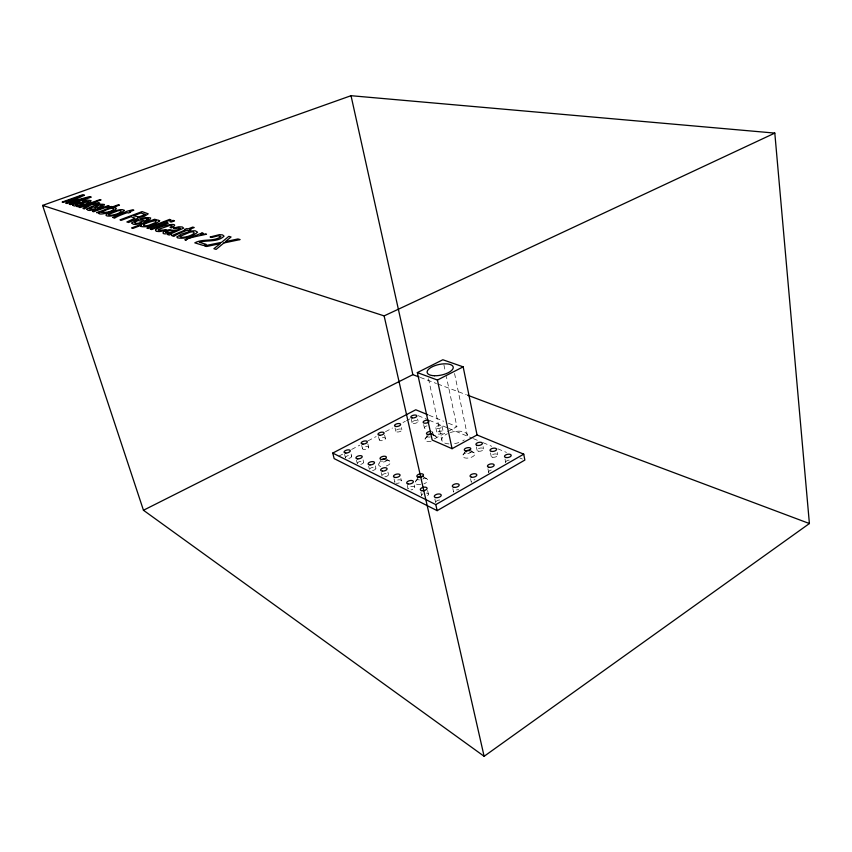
<?xml version="1.0" encoding="UTF-8"?>
<svg xmlns="http://www.w3.org/2000/svg" width="852" height="852" viewBox="0 0 852 852"><rect width="100%" height="100%" fill="white"/><g stroke="black" fill="none" stroke-linecap="round" stroke-linejoin="round"><path stroke-width="0.64" stroke-dasharray="4.26 3.19" d="M379.108 463.371L380.887 460.336M425.095 438.961L427.086 435.713A3.195 1.448 -12.4 0 0 427.161 436.458M415.765 481.178L417.693 478.068M463.03 454.883L465.011 451.784M434.435 438.823L456.896 426.682L446.352 376.488M338.819 456.15L343.484 453.711M351.652 449.43L359.821 445.149M367.989 440.867L376.147 436.586M385.487 431.687L392.484 428.023M402.985 422.517L405.318 421.293M406.489 420.675L409.982 418.843M420.324 377.457L436.48 383.517M437.726 383.986L466.321 394.721M429.088 415.254L443.594 421.218M448.429 423.199L456.896 426.682M418.215 415.68L428.013 419.77M429.248 420.281L447.63 427.928M448.855 428.439L472.146 438.13M473.371 438.642L478.27 440.686M483.169 442.72L491.753 446.299M497.877 448.844L506.461 452.412M519.944 458.025L522.393 459.047M386.393 459.026L389.364 460.932M423.412 476.705L426.426 478.632M432.795 434.243L435.766 436.213M471.049 450.729L474.276 452.923M344.613 454.404L345.454 457.726M356.477 460.261L357.308 463.626M351.12 454.031L351.674 456.246M361.695 445.436L362.515 448.748M363.058 459.888L363.612 462.135M367.872 443.967L368.682 447.279A3.174 1.427 -13.9 0 1 364.294 449.6A3.174 1.427 -13.9 0 1 363.815 447.172A3.174 1.427 -13.9 0 1 368.682 447.279M368.65 466.289L369.204 468.557M375.317 465.906L375.87 468.174M381.163 472.477L381.994 475.927M387.916 472.083L388.469 474.383M378.501 436.618L379.289 439.909M384.625 435.159L385.413 438.45A3.142 1.406 -13.5 0 1 381.1 440.74A3.142 1.406 -13.5 0 1 380.546 438.365A3.142 1.406 -13.5 0 1 385.413 438.45M394.029 478.845L394.849 482.328A3.376 1.619 -13.4 0 1 398.63 479.825A3.376 1.619 -13.4 0 1 401.164 481.657A3.376 1.619 -13.4 0 1 396.073 483.212M407.256 485.384L408.076 488.91A3.419 1.661 -13.2 0 1 411.292 486.439A3.419 1.661 -13.2 0 1 414.754 487.621A3.419 1.661 -13.2 0 1 410.941 489.889M400.866 478.441L401.409 480.762M395.04 427.938L395.807 431.208M401.367 427.587L401.867 429.77M414.189 484.969L414.732 487.323M420.867 492.115L421.676 495.683M427.619 490.507L428.428 494.075M411.324 419.386L412.059 422.656M417.587 419.046L418.076 421.229M434.871 499.048L435.681 502.659M423.668 424.615L424.392 427.906A3.131 1.395 -12.4 0 0 427.853 428.524M432.731 432.369L433.285 434.882M435.841 427.747L437.055 433.306M442.028 426.277L443.221 431.836M452.838 488.515L453.615 492.105A3.483 1.736 -12 0 1 458.738 489.762M428.503 378.757L441.783 440.058M443.913 364.912L445.266 371.344M470.56 478.686L471.305 482.253A3.461 1.704 -11.5 0 1 474.979 479.697M454.553 373.495L467.29 434.967M476.396 446.874L477.099 450.325M487.94 468.77L488.654 472.327M483.084 446.608L483.553 448.908M490.507 452.902L491.21 456.395M497.259 452.508L497.717 454.84M505.012 459.036L505.705 462.572M432.262 434.041A3.195 1.448 -12.4 0 1 432.944 435.692M430.292 436.948A3.195 1.448 -12.4 0 1 427.502 436.746M385.487 460.506A6.102 2.833 -13.6 0 1 390.504 462.498A6.102 2.833 -13.6 0 1 385.157 466.31M380.769 466.491A6.102 2.833 -13.6 0 1 382.42 461.23M450.335 432.539A13.004 5.953 -11.8 0 1 464.052 431.964A13.004 5.953 -11.8 0 1 466.108 438.248M464.287 439.888A13.004 5.953 -11.8 0 1 462.689 440.889M458.791 442.571A13.004 5.953 -11.8 0 1 452.135 443.903M448.94 443.924A13.004 5.953 -11.8 0 1 447.385 433.732M469.314 451.986A6.198 2.929 -11.5 0 1 474.245 455.458A6.198 2.929 -11.5 0 1 464.383 457.801A6.198 2.929 -11.5 0 1 466.214 452.731M386.957 460.069A3.27 1.512 -13.6 0 1 383.709 461.986A3.27 1.512 -13.6 0 1 380.62 461.177M423.87 478.1A6.337 3.067 -12.9 0 1 427.725 480.315A6.337 3.067 -12.9 0 1 423.881 483.872M420.675 484.639A6.337 3.067 -12.9 0 1 415.329 482.86M415.339 482.04A6.337 3.067 -12.9 0 1 417.736 479.559M426.341 493.052A3.472 1.715 -12.9 0 1 427.129 495.907M421.676 495.225A3.472 1.715 -12.9 0 1 422.975 493.851M435.894 501.7A3.514 1.768 -12.5 0 1 441.166 500.06M505.651 462.146A3.408 1.64 -10.5 0 1 510.082 460.059M488.931 472.711A3.429 1.672 -11 0 1 492.254 469.814M382.26 475.054A3.323 1.576 -13.7 0 1 386.819 473.456A3.323 1.576 -13.7 0 1 387.926 475.554A3.323 1.576 -13.7 0 1 383.176 476.79M369.512 469.282A3.28 1.534 -14 0 1 373.495 467.269A3.28 1.534 -14 0 1 375.7 468.888A3.28 1.534 -14 0 1 371.344 470.613M433.519 435.638A5.985 2.716 -12.4 0 1 435.18 439.685M431.101 441.293A5.985 2.716 -12.4 0 1 425.233 440.377A5.985 2.716 -12.4 0 1 427.672 436.778M357.35 463.222A3.238 1.491 -14.2 0 1 360.747 461.305A3.238 1.491 -14.2 0 1 363.623 462.263A3.238 1.491 -14.2 0 1 360.726 464.351M424.392 427.917A3.131 1.395 -12.4 0 1 427.033 425.851M345.624 458.078A3.195 1.448 -14.4 0 1 348.063 455.628A3.195 1.448 -14.4 0 1 351.684 456.384A3.195 1.448 -14.4 0 1 347.989 458.568M432.241 431.73A3.195 1.438 -12.4 0 1 432.39 433.167M471.326 451.496A3.323 1.566 -11.5 0 1 468.185 453.424A3.323 1.566 -11.5 0 1 464.841 452.625M423.849 478.281A3.397 1.64 -12.9 0 1 422.805 479.143M419.482 479.942A3.397 1.64 -12.9 0 1 417.682 479.346M478.355 451.177A3.301 1.555 -11.2 0 0 483.563 449.323A3.301 1.555 -11.2 0 0 479.058 448.365A3.301 1.555 -11.2 0 0 478.355 451.177M438.279 434.062A3.174 1.438 -12.1 0 0 443.242 432.22A3.174 1.438 -12.1 0 0 438.908 431.442A3.174 1.438 -12.1 0 0 438.279 434.062M413.209 423.369A3.088 1.363 -12.7 0 0 418.066 421.591A3.088 1.363 -12.7 0 0 413.912 420.867A3.088 1.363 -12.7 0 0 413.209 423.369M396.947 431.953A3.12 1.385 -13.1 0 0 401.856 430.143A3.12 1.385 -13.1 0 0 397.714 429.387A3.12 1.385 -13.1 0 0 396.947 431.953M492.594 457.226A3.355 1.597 -10.9 0 0 497.76 455.256A3.355 1.597 -10.9 0 0 493.031 454.372A3.355 1.597 -10.9 0 0 492.594 457.226M437.076 428.503A3.184 1.427 -12.2 0 0 442.039 426.66A3.184 1.427 -12.2 0 0 437.704 425.893A3.184 1.427 -12.2 0 0 437.076 428.503"/><path stroke-width="1.28" d="M484.117 756.299L809.4 523.543L774.809 133.093L351.024 95.701L42.6 205.407L143.455 510.252L484.117 756.299L384.124 315.89L42.6 205.407M427.874 414.754L415.776 409.78L332.738 453.072L334.154 458.6L437.151 510.657L524.843 460.069L523.735 454.159L477.045 434.967L452.071 448.695L432.188 440.037L417.352 372.59L442.827 359.757L463.168 366.85L477.045 434.967M332.738 453.072L435.798 504.597L523.735 454.159M417.352 372.59L437.417 380.045L463.168 366.85M143.455 510.252L412.869 374.656L419.077 376.989M384.124 315.89L774.809 133.093M467.556 395.19L809.4 523.543M435.798 504.597L437.151 510.657M351.024 95.701L412.869 374.656M437.417 380.045L452.071 448.695M427.842 434.903A3.195 1.448 -12.4 0 1 431.591 433.934M431.293 433.924A3.195 1.438 -12.4 0 1 426.458 433.593A3.195 1.438 -12.4 0 1 431.037 431.432M381.888 459.526A3.27 1.512 -13.6 0 0 386.371 457.109A3.27 1.512 -13.6 0 0 381.313 456.981A3.27 1.512 -13.6 0 0 381.888 459.526A3.27 1.512 -13.6 0 1 385.818 458.845M466.001 450.964A3.323 1.566 -11.5 0 1 469.974 450.271M418.13 477.61A3.397 1.64 -12.9 0 1 423.412 476.705M429.078 421.729A3.142 1.385 -12.4 0 1 424.818 423.199A3.142 1.385 -12.4 0 1 423.625 421.399A3.142 1.385 -12.4 0 1 428.087 420.238M101.207 212.372C116.266 213.405 118.843 202.701 101.207 212.372M171.923 235.589L173.883 236.409C176.311 234.438 181.551 232.34 187.184 230.264L188.601 230.679L190.923 229.774L189.506 229.358L194.213 227.527L192.712 227.101L188.015 228.922L186.833 228.581L184.511 229.476L185.704 229.827L171.923 235.589M98.864 213.096L98.821 213.522C102.219 216.248 126.224 206.599 111.697 207.952L119.461 205.098L118.3 204.768L96.723 212.691L99.822 212.276L98.864 213.096M165.778 232.138L169.495 232.809L175.576 230.924L169.591 230.615L165.778 232.138M177.12 236.899L177.354 237.804C184.149 239.38 192.36 236.579 197.568 232.213L195.427 230.849A8.2 2.173 -14.8 0 0 190.901 231.158L181.093 234.247L177.12 236.899M124.285 210.401C115.435 219.326 91.388 216.674 118.652 209.975A7.444 1.747 -15.2 0 1 122.603 209.677L124.285 210.401M137.715 217.792L136.352 219.092L128.609 222.489L126.873 221.957L135.01 218.197L130.942 216.706L121.41 220.274L120.025 219.848L142.092 211.605L148.227 213.841L144.51 216.238L137.715 217.792M220.668 236.398L220.551 236.973C212.883 241.893 202.851 238.464 194.81 242.841L203.372 245.472L206.163 244.354L199.325 242.277C207.324 239.806 217.558 242.543 224.044 236.174L222.628 234.939L219.56 234.63L210.114 236.984L211.722 237.452L218.005 235.812L220.668 236.398M72.846 205.204L74.177 205.971L78.16 205.609C71.728 209.07 91.579 202.765 91.068 200.625L87.426 200.113L82.729 201.285L83.741 201.594C98.97 201.413 74.412 202.148 72.846 205.204M112.911 217.462L114.53 218.165C117.022 216.387 122.038 214.47 127.193 212.659L128.386 213.011L130.569 212.201L129.387 211.85L133.817 210.199L132.55 209.837L127.129 211.19L112.911 217.462M131.879 223.032C133.327 225.982 139.046 223.533 141.815 223L140.516 222.606C136.906 224.214 130.558 223.107 138.375 220.487L144.105 222.202L149.952 219.55L150.666 217.942C144.329 216.621 137.002 219.305 131.879 223.032M159.643 220.753C155.032 224.971 147.013 227.729 140.697 226.451L141.443 225.162L132.955 228.379L131.645 227.963L154.627 219.252L155.937 219.635L153.765 220.455L157.812 220.018L159.643 220.753M155.522 230.168L156.225 231.318L158.983 231.563A6.646 1.704 -15 0 0 162.934 230.913L166.246 229.923L158.344 230.221A3.994 1.022 -15 0 1 158.834 229.252L169.846 225.439L172.253 225.876L170.08 227.505L171.465 227.91C183.617 220.902 156.981 226.142 155.522 230.168M180.123 236.313C181.306 239.593 198.165 233.767 193.202 231.882A4.537 1.203 -14.8 0 0 189.964 232.213L180.123 236.313M75.562 204.629L78.48 205.119L83.89 203.5L79.023 203.34L75.562 204.629M86.851 209.219C87.969 211.882 93.411 209.549 95.861 209.113L89.226 208.985L93.049 206.887L98.033 208.378L103.646 205.96L104.487 204.501C98.534 203.372 91.814 205.96 86.851 209.219M170.677 233.885L171.369 234.215L169.239 235.035L167.588 234.545L169.26 233.416C158.451 235.44 163.69 230.051 170.102 229.635C175.352 232.074 187.302 226.675 174.777 228.538L173.446 228.144L178.782 226.781L182.285 226.983L183.638 228.144L170.677 233.885M145.16 214.47L139.132 216.887L133.434 215.78L140.953 212.957L145.16 214.47M108.481 214.48C109.376 217.164 124.232 212.255 120.505 210.572A4.122 0.969 -15.2 0 0 117.661 210.891L108.481 214.48M148.173 219.007L144.936 220.966L140.591 219.678L145.617 218.431L148.173 219.007M102.102 205.481L98.928 207.27L95.147 206.141L99.854 204.991L102.102 205.481M143.434 224.768C144.552 227.889 152.529 223.682 155.383 222.606C159.43 218.155 144.733 223.416 143.434 224.768M223.874 242.969L216.131 249.402L213.884 248.709L220.285 243.608L206.685 246.494L204.555 245.834L221.626 242.309L228.815 236.355L231.073 236.994L225.343 241.648L237.921 238.954L240.115 239.582L223.874 242.969M91.398 204.555L84.391 208.889L82.963 208.452L88.714 204.991L79.981 207.537L78.916 207.217L99.993 199.592L101.069 199.9L88.874 204.32L98.289 202.797L99.737 203.223L91.398 204.555M80.695 196.152L65.689 203.149L66.839 203.5L86.904 197.941L69.289 204.246L70.407 204.597L91.26 197.1L89.545 196.61L69.502 202.169L84.497 195.172L82.804 194.682L62.164 202.062L63.261 202.393L80.695 196.152M202.02 233.001L184.809 239.763L186.322 240.232C182.86 237.815 220.838 232.34 200.518 234.588L203.479 233.427L202.02 233.001M169.548 219.443L146.863 228.102L148.216 228.517L170.943 219.837L169.548 219.443M166.832 222.809L150.261 229.145L151.656 229.571L168.249 223.224L166.832 222.809M173.031 220.434L169.899 221.637L171.316 222.042L174.458 220.838L173.031 220.434M111.793 206.546L104.338 207.888L93.624 211.733L92.474 211.381L108.108 205.662L109.226 205.982L106.532 206.961L111.793 206.546M418.14 477.216A3.408 1.629 -12.9 0 0 423.476 475.182A3.408 1.629 -12.9 0 0 418.886 474.223A3.408 1.629 -12.9 0 0 418.14 477.216M465.639 450.846A3.323 1.555 -11.5 0 0 470.794 448.897A3.323 1.555 -11.5 0 0 466.172 448.045A3.323 1.555 -11.5 0 0 465.639 450.846M434.499 375.743A13.323 5.421 -11.9 0 0 453.221 367.095A13.323 5.421 -11.9 0 0 432.816 366.509A13.323 5.421 -11.9 0 0 434.499 375.743M435.692 497.6A3.525 1.747 -12.5 0 0 441.208 495.47A3.525 1.747 -12.5 0 0 436.394 494.416A3.525 1.747 -12.5 0 0 435.692 497.6M369.96 464.936A3.291 1.523 -13.9 0 0 374.497 462.498A3.291 1.523 -13.9 0 0 369.427 462.359A3.291 1.523 -13.9 0 0 369.96 464.936M395.679 426.479A3.12 1.374 -13.1 0 0 400.6 424.679A3.12 1.374 -13.1 0 0 396.446 423.934A3.12 1.374 -13.1 0 0 395.679 426.479M407.98 483.947A3.429 1.651 -13.2 0 0 413.369 481.891A3.429 1.651 -13.2 0 0 408.779 480.911A3.429 1.651 -13.2 0 0 407.98 483.947M488.878 467.279A3.44 1.661 -11 0 0 494.171 465.245A3.44 1.661 -11 0 0 489.336 464.319A3.44 1.661 -11 0 0 488.878 467.279M421.633 490.677A3.472 1.704 -12.8 0 0 427.086 488.579A3.472 1.704 -12.8 0 0 422.39 487.568A3.472 1.704 -12.8 0 0 421.633 490.677M505.981 457.535A3.408 1.629 -10.5 0 0 511.211 455.522A3.408 1.629 -10.5 0 0 506.365 454.627A3.408 1.629 -10.5 0 0 505.981 457.535M362.941 444.073A3.174 1.416 -13.9 0 0 367.34 441.762A3.174 1.416 -13.9 0 0 362.462 441.666A3.174 1.416 -13.9 0 0 362.941 444.073M382.527 471.124A3.333 1.566 -13.7 0 0 387.096 468.643A3.333 1.566 -13.7 0 0 381.941 468.483A3.333 1.566 -13.7 0 0 382.527 471.124M454.052 487.365A3.493 1.715 -12 0 0 459.196 485.022A3.493 1.715 -12 0 0 454.02 484.341A3.493 1.715 -12 0 0 454.052 487.365M491.434 451.4A3.365 1.587 -10.9 0 0 496.609 449.43A3.365 1.587 -10.9 0 0 491.87 448.567A3.365 1.587 -10.9 0 0 491.434 451.4M394.71 477.408A3.376 1.608 -13.4 0 0 400.035 475.384A3.376 1.608 -13.4 0 0 395.552 474.436A3.376 1.608 -13.4 0 0 394.71 477.408M411.985 417.927A3.099 1.353 -12.7 0 0 416.852 416.149A3.099 1.353 -12.7 0 0 412.698 415.435A3.099 1.353 -12.7 0 0 411.985 417.927M379.79 435.234A3.152 1.395 -13.5 0 0 384.114 432.965A3.152 1.395 -13.5 0 0 379.236 432.88A3.152 1.395 -13.5 0 0 379.79 435.234M477.184 445.415A3.312 1.544 -11.2 0 0 482.392 443.562A3.312 1.544 -11.2 0 0 477.887 442.625A3.312 1.544 -11.2 0 0 477.184 445.415M345.827 453.051A3.206 1.438 -14.4 0 0 350.289 450.697A3.206 1.438 -14.4 0 0 345.411 450.591A3.206 1.438 -14.4 0 0 345.827 453.051M357.733 458.908A3.248 1.48 -14.2 0 0 362.228 456.523A3.248 1.48 -14.2 0 0 357.254 456.395A3.248 1.48 -14.2 0 0 357.733 458.908M471.465 477.205A3.461 1.693 -11.5 0 0 476.832 475.139A3.461 1.693 -11.5 0 0 471.997 474.17A3.461 1.693 -11.5 0 0 471.465 477.205"/></g></svg>
